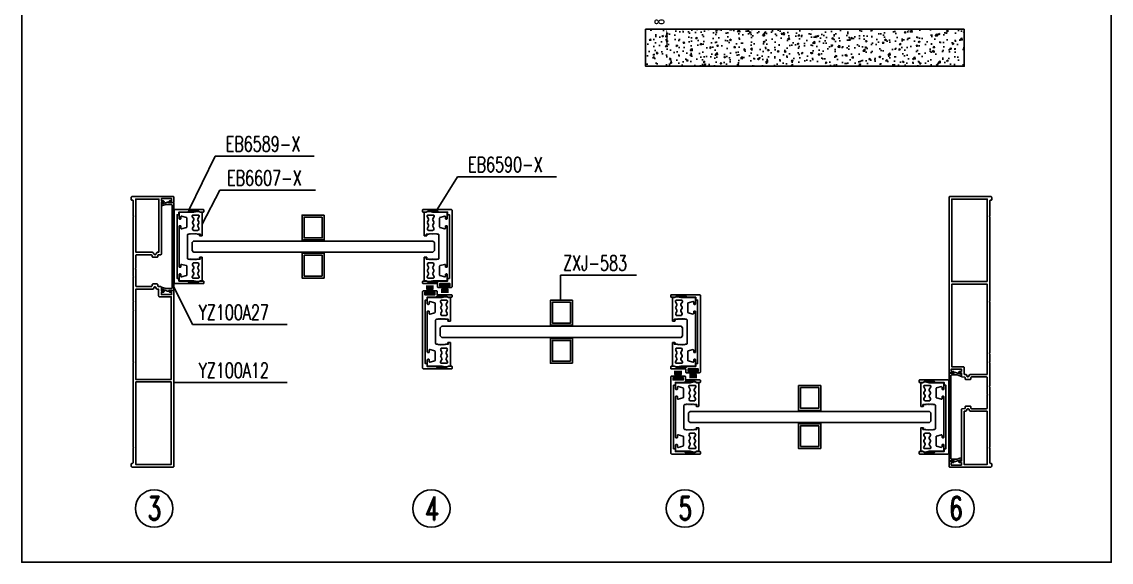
# Model space of a CAD drawing. Header units: millimetres. Extents: x 4423 to 13326, y -1516 to 5738.
# Drawn here: x 7580 to 8168, y 3091 to 3383 of the extents above; entities that cross this region are included whole.
import ezdxf

# ---------------------------------------------------------------- set-up
doc = ezdxf.new("R2010")
doc.units = ezdxf.units.MM
doc.header["$LTSCALE"] = 0.5
for name, color, linetype in [('墙体', 2, 'Continuous'), ('玻璃', 4, 'Continuous'), ('铝型材', 1, 'Continuous'), ('隔热条', 6, 'Continuous')]:
    doc.layers.add(name, color=color, linetype=linetype)
doc.styles.add('CTXT', font='romand.shx', dxfattribs={"width": 0.7, "height": 5})
doc.styles.add('汇总标注', font='romand.shx', dxfattribs={"width": 0.7, "height": 5})
doc.dimstyles.new('1汇总比例', dxfattribs={"dimscale": 0, "dimtxt": 5, "dimasz": 4, "dimexe": 0.7, "dimexo": 0.625, "dimgap": 1.5, "dimtad": 1, "dimzin": 9, "dimdsep": 46, "dimtxsty": '汇总标注', "dimcen": 0, "dimclrd": 3, "dimclre": 3, "dimclrt": 2, "dimadec": 1, "dimazin": 2, "dimtfac": 1, "dimtofl": 0, "dimtmove": 0, "dimatfit": 3, "dimfxl": 0, "dimtolj": 1, "dimlwd": 13, "dimlwe": 13, "dimarcsym": 0})

# ---------------------------------------------------------------- blocks, each defined once
blk = doc.blocks.new('*D244')
at = {"layer": 'Defpoints', "color": 0, "ltscale": 0.4, "transparency": 16777216}
for p in [(7938.22, 3386.77), (7928.11, 3378.77), (7938.22, 3378.77)]:
    blk.add_point(p, dxfattribs=at)
at = {"layer": '铝型材', "color": 3, "lineweight": 13, "ltscale": 0.4, "transparency": 16777216}
for p, q in [((7928.11, 3390.77), (7928.11, 3394.77)), ((7937.59, 3386.77), (7927.41, 3386.77)), ((7937.59, 3378.77), (7927.41, 3378.77)), ((7928.11, 3374.77), (7928.11, 3370.77))]:
    blk.add_line(p, q, dxfattribs=at)
at = {"layer": '铝型材', "color": 3, "ltscale": 0.4, "transparency": 16777216}
for points in [[(7927.44, 3390.77), (7928.78, 3390.77), (7928.11, 3386.77)], [(7927.44, 3374.77), (7928.78, 3374.77), (7928.11, 3378.77)]]:
    blk.add_solid(points, dxfattribs=at)
at = {"layer": '铝型材', "color": 2, "ltscale": 0.4, "transparency": 16777216, "insert": (7924.11, 3382.77), "char_height": 5, "attachment_point": 5, "rotation": 90, "style": '汇总标注'}
blk.add_mtext('\\A1;8', dxfattribs=at)
blk = doc.blocks.new('ZXJ-583', base_point=(29.57, 21.15))
at = {"layer": '铝型材', "ltscale": 0.4}
for points in [[(29.57, 21.15), (17.57, 21.15), (17.57, 7.15), (18.27, 7.15), (18.27, 7.75), (28.87, 7.75), (28.87, 7.15), (29.57, 7.15)], [(28.47, 20.05), (28.47, 8.85), (18.67, 8.85), (18.67, 20.05)]]:
    blk.add_lwpolyline(points, close=True, dxfattribs=at)
blk = doc.blocks.new('YZ100A12', base_point=(7.7, 14.99))
at = {"layer": '铝型材', "ltscale": 0.4}
for points in [[(7.7, 28.21, -0.413773), (8, 28.51), (10.6, 28.51, -0.414214), (10.9, 28.21), (10.9, 26.21, -0.414214), (10.6, 25.91), (10.4, 25.91, -0.414214), (10.1, 26.21), (10.1, 27.31), (8.8, 27.31), (8.8, 21.81), (10.1, 21.81), (10.1, 22.91, -0.414214), (10.4, 23.21), (10.6, 23.21, -0.414214), (10.9, 22.91), (10.9, 21.81), (38.78, 21.81, -0.388879), (39.08, 21.54), (39.21, 20.09, 0.388879), (39.5, 19.81), (40.2, 19.81, -0.414214), (40.5, 19.51), (40.5, 17.11, -0.414214), (40.2, 16.81), (39.81, 16.81, 0.131652), (39.66, 16.77), (39.35, 16.6, 0.267949), (39.2, 16.34), (39.2, 8.31, 0.414214), (39.5, 8.01), (46.4, 8.01), (46.7, 7.71), (47, 8.01), (56.01, 8.01, 0.414214), (56.31, 8.31), (56.31, 16.34, 0.267949), (56.16, 16.6), (55.85, 16.77, 0.131652), (55.7, 16.81), (55.2, 16.81, -0.414214), (54.9, 17.11), (54.9, 19.51, -0.414214), (55.2, 19.81), (55.9, 19.81, 0.388879), (56.2, 20.09), (56.33, 21.54, -0.388879), (56.63, 21.81), (58.5, 21.81), (58.5, 22.91, -0.414214), (58.8, 23.21), (59, 23.21, -0.414214), (59.3, 22.91), (59.3, 21.81), (60.6, 21.81), (60.6, 27.31), (59.3, 27.31), (59.3, 26.21, -0.414214), (59, 25.91), (58.8, 25.91, -0.414214), (58.5, 26.21), (58.5, 28.21, -0.414214), (58.8, 28.51), (153.4, 28.51, -0.414214), (153.7, 28.21), (153.7, 6.01, -0.414214), (153.2, 5.51), (152, 5.51, -0.414214), (151.7, 5.81), (151.7, 6.21, 0.414214), (151.4, 6.51), (143.4, 6.51), (143.1, 6.81), (142.8, 6.51), (97.4, 6.51), (97.1, 6.81), (96.8, 6.51), (69.4, 6.51), (69.1, 6.81), (68.8, 6.51), (64.6, 6.51), (64.3, 6.81), (64, 6.51), (51.4, 6.51), (51.1, 6.81), (50.8, 6.51), (18.6, 6.51), (18.3, 6.81), (18, 6.51), (10, 6.51, 0.414262), (9.7, 6.21), (9.7, 5.81, -0.414214), (9.4, 5.51), (8.2, 5.51, -0.414214), (7.7, 6.01)], [(57.81, 7.91, -0.414214), (57.71, 8.01), (57.71, 17.03, 0.267949), (57.46, 17.46), (56.59, 17.97, -0.57735), (56.59, 18.66), (57.46, 19.16, 0.267949), (57.71, 19.59), (57.71, 20.21, -0.414214), (57.81, 20.31), (61.3, 20.31, 0.414214), (61.8, 20.81), (61.8, 27.11), (106.4, 27.11), (106.4, 7.91)], [(37.6, 20.41, -0.414214), (37.8, 20.21), (37.8, 19.59, 0.267949), (38, 19.25), (38.87, 18.74, -0.57735), (38.87, 17.88), (38, 17.38, 0.267949), (37.8, 17.03), (37.8, 8.11, -0.414214), (37.6, 7.91), (9.1, 7.91), (9.1, 20.41)]]:
    blk.add_lwpolyline(points, format="xyb", close=True, dxfattribs=at)
blk.add_lwpolyline([(107.8, 7.91), (107.8, 27.11), (152.3, 27.11), (152.3, 7.91)], close=True, dxfattribs=at)
blk = doc.blocks.new('EB6607-X', base_point=(28.53, 10.93))
at = {"layer": '铝型材', "ltscale": 0.4}
for points in [[(22.44, 17.56, 0.668179), (22.78, 17.7), (22.78, 18.74, 0.414214), (22.58, 18.94), (10.33, 18.94, 0.402142), (10.03, 18.65), (10.03, 17.94), (9.63, 16.97), (9.63, 16.17), (10.03, 14.33), (10.03, 6.74, 0.414214), (10.33, 6.44), (13.43, 6.44, 0.414214), (13.73, 6.74), (13.73, 7.14, 0.414214), (13.43, 7.44), (12.42, 7.44, -0.493145), (12.13, 7.81), (12.83, 10.41, -0.339454), (13.12, 10.64), (17.94, 10.64, -0.339454), (18.23, 10.41), (18.93, 7.81, -0.493145), (18.64, 7.44), (17.63, 7.44, 0.414214), (17.33, 7.14), (17.33, 6.74, 0.414214), (17.63, 6.44), (39.43, 6.44, 0.414214), (39.73, 6.74), (39.73, 7.14, 0.414214), (39.43, 7.44), (38.42, 7.44, -0.493145), (38.13, 7.81), (38.83, 10.41, -0.339454), (39.12, 10.64), (43.94, 10.64, -0.339454), (44.23, 10.41), (44.93, 7.81, -0.493145), (44.64, 7.44), (43.63, 7.44, 0.414214), (43.33, 7.14), (43.33, 6.74, 0.414214), (43.63, 6.44), (46.73, 6.44, 0.414214), (47.03, 6.74), (47.03, 14.33), (47.43, 16.17), (47.43, 16.97), (47.03, 17.94), (47.03, 18.65, 0.402142), (46.73, 18.94), (34.48, 18.94, 0.414214), (34.28, 18.74), (34.28, 17.7, 0.668179), (34.62, 17.56), (34.94, 17.88, -0.668179), (35.28, 17.74), (35.28, 16.24), (35.58, 15.94), (35.28, 15.64), (35.58, 15.34), (35.28, 15.04), (35.58, 14.74), (35.28, 14.44), (35.58, 14.14), (35.28, 13.84), (35.58, 13.54), (35.28, 13.24), (35.58, 12.94), (35.28, 12.64), (35.58, 12.34), (35.28, 12.04), (35.28, 11.44, -0.414214), (34.78, 10.94), (22.28, 10.94, -0.414214), (21.78, 11.44), (21.78, 12.04), (21.48, 12.34), (21.78, 12.64), (21.48, 12.94), (21.78, 13.24), (21.48, 13.54), (21.78, 13.84), (21.48, 14.14), (21.78, 14.44), (21.48, 14.74), (21.78, 15.04), (21.48, 15.34), (21.78, 15.64), (21.48, 15.94), (21.78, 16.24), (21.78, 17.74, -0.668179), (22.12, 17.88)], [(19.08, 13.68, -0.267949), (18.58, 13.68), (17.43, 14.34, 0.267949), (16.93, 14.34), (15.78, 13.68, -0.267949), (15.28, 13.68), (14.13, 14.34, 0.267949), (13.63, 14.34), (12.28, 13.56, -0.57735), (11.53, 13.99), (11.53, 16.88, -0.57735), (12.28, 17.31), (13.63, 16.53, 0.267949), (14.13, 16.53), (15.28, 17.2, -0.267949), (15.78, 17.2), (16.93, 16.53, 0.267949), (17.43, 16.53), (18.58, 17.2, -0.267949), (19.08, 17.2), (19.63, 16.88, -0.267949), (19.78, 16.62), (19.78, 14.25, -0.267949), (19.63, 13.99)], [(37.98, 13.68, 0.267949), (38.48, 13.68), (39.63, 14.34, -0.267949), (40.13, 14.34), (41.28, 13.68, 0.267949), (41.78, 13.68), (42.93, 14.34, -0.267949), (43.43, 14.34), (44.78, 13.56, 0.57735), (45.53, 13.99), (45.53, 16.88, 0.57735), (44.78, 17.31), (43.43, 16.53, -0.267949), (42.93, 16.53), (41.78, 17.2, 0.267949), (41.28, 17.2), (40.13, 16.53, -0.267949), (39.63, 16.53), (38.48, 17.2, 0.267949), (37.98, 17.2), (37.43, 16.88, 0.267949), (37.28, 16.62), (37.28, 14.25, 0.267949), (37.43, 13.99)]]:
    blk.add_lwpolyline(points, format="xyb", close=True, dxfattribs=at)
blk = doc.blocks.new('EB6589-X', base_point=(8.19, 19.02))
at = {"layer": '铝型材', "ltscale": 0.4}
blk.add_lwpolyline([(47.04, 16.34, -0.192258), (46.49, 17.72), (46.49, 19.02, -0.414214), (46.79, 19.32), (47.59, 19.32, -0.414214), (47.89, 19.02), (47.89, 3.82, -0.414214), (47.39, 3.32), (8.39, 3.32, -0.414214), (7.89, 3.82), (7.89, 19.02, -0.414214), (8.19, 19.32), (8.99, 19.32, -0.414214), (9.29, 19.02), (9.29, 17.72, -0.192258), (8.74, 16.34), (8.74, 15.03), (8.74, 11), (9.24, 10.5), (9.24, 5.82), (10.44, 5.82, -0.414214), (10.74, 5.52), (10.74, 4.82), (45.04, 4.82), (45.04, 5.52, -0.414214), (45.34, 5.82), (46.09, 5.82), (46.54, 5.82), (46.54, 10.5), (47.04, 11), (47.04, 15.03)], format="xyb", close=True, dxfattribs=at)
blk = doc.blocks.new('EB6590-X', base_point=(11.59, 20.91))
at = {"layer": '铝型材', "ltscale": 0.4}
blk.add_lwpolyline([(50.44, 18.23, -0.192258), (49.89, 19.61), (49.89, 20.91, -0.414214), (50.19, 21.21), (50.99, 21.21, -0.414214), (51.29, 20.91), (51.29, 13.11), (53.09, 13.11, -0.414214), (53.39, 12.81), (53.39, 10.81, -0.414214), (53.09, 10.51), (52.89, 10.51, -0.414214), (52.59, 10.81), (52.59, 11.91), (51.29, 11.91), (51.29, 6.41), (52.59, 6.41), (52.59, 7.51, -0.414214), (52.89, 7.81), (53.09, 7.81, -0.414214), (53.39, 7.51), (53.39, 5.71, -0.414214), (52.89, 5.21), (11.79, 5.21, -0.414214), (11.29, 5.71), (11.29, 20.91, -0.414214), (11.59, 21.21), (12.39, 21.21, -0.414214), (12.69, 20.91), (12.69, 19.61, -0.192258), (12.14, 18.23), (12.14, 16.92), (12.14, 12.89), (12.64, 12.39), (12.64, 7.71), (13.84, 7.71, -0.414214), (14.14, 7.41), (14.14, 6.71), (48.44, 6.71), (48.44, 7.41, -0.414214), (48.74, 7.71), (49.49, 7.71), (49.94, 7.71), (49.94, 12.39), (50.44, 12.89), (50.44, 16.92)], format="xyb", close=True, dxfattribs=at)
blk = doc.blocks.new('YZ100A27', base_point=(32.57, 11.79))
at = {"layer": '铝型材', "ltscale": 0.4}
blk.add_lwpolyline([(55.65, 5.5, -0.323459), (55.37, 5.29), (54.95, 5.29, -0.511191), (54.66, 5.69), (55.25, 7.47, 0.080032), (55.27, 7.56), (55.27, 10.49, 0.414214), (54.97, 10.79), (10.17, 10.79, 0.414214), (9.87, 10.49), (9.87, 7.56, 0.080032), (9.88, 7.47), (10.47, 5.69, -0.511191), (10.19, 5.29), (9.77, 5.29, -0.323459), (9.48, 5.5), (8.54, 8.34, -0.334928), (8.74, 8.91, 0.248242), (8.87, 9.15), (8.87, 11.49, -0.414214), (9.17, 11.79), (55.97, 11.79, -0.414214), (56.27, 11.49), (56.27, 9.15, 0.248242), (56.4, 8.91, -0.334928), (56.59, 8.34)], format="xyb", close=True, dxfattribs=at)

msp = doc.modelspace()

# ---------------------------------------------------------------- hatches: boundary and pattern name
at = {"layer": '墙体', "ltscale": 0.4}
h = msp.add_hatch(dxfattribs=at)
h.set_pattern_fill('AR-CONC', color=256, scale=0.05, style=0)
h.set_pattern_definition([(50, (2848.675, 686.656), (9.109233, -0.796954), [0.9525, -10.4775]), (355, (2848.675, 686.656), (-1.762141, 9.552832), [0.762, -8.382]), (100.451, (2849.434, 686.589), (7.347125, 8.755834), [0.8095, -8.9045]), (46.1842, (2848.675, 689.196), (13.553952, -2.102116), [1.42875, -15.71625]), (96.6356, (2849.805, 689.02), (11.870212, 12.371278), [1.21425, -13.35675]), (351.184, (2848.675, 689.196), (11.87023, 12.371256), [1.143, -12.573]), (21, (2849.945, 688.561), (7.580744, -5.113276), [0.9525, -10.4775]), (326, (2849.945, 688.561), (3.090101, 9.209398), [0.762, -8.382]), (71.4514, (2850.577, 688.135), (10.670825, 4.096143), [0.8095, -8.9045]), (37.5, (2848.6752, 686.6557), (0.1544302, 4.227752), [0, -8.2804, 0, -8.509, 0, -8.41375]), (7.5, (2848.6752, 686.6557), (3.340983, 5.0090287), [0, -4.8514, 0, -8.0899, 0, -3.20675]), (327.5, (2845.843, 686.6557), (6.7795298, -0.2864372), [0, -3.175, 0, -9.906, 0, -13.1445]), (317.5, (2844.573, 686.656), (7.406459, 1.2713246), [0, -4.1275, 0, -6.5786, 0, -9.3345])])
h.paths.add_polyline_path([(8088.7159, 3378.77), (7916.7159, 3378.77), (7916.7159, 3358.77), (8088.7159, 3358.77)])

# ---------------------------------------------------------------- linework, layer by layer
msp.add_lwpolyline([(8088.7159, 3378.77), (7916.7159, 3378.77), (7916.7159, 3358.77), (8088.7159, 3358.77)], close=True, dxfattribs=at)
at = {"layer": '玻璃', "color": 4}
for points in [[(7802.6977, 3263.6442), (7801.8975, 3264.4444), (7672.6806, 3264.4444), (7671.8806, 3263.6444), (7671.8806, 3259.2444), (7672.6806, 3258.4444), (7801.8977, 3258.4444), (7802.6977, 3259.2444), (7802.6977, 3263.6444), (7801.8977, 3264.4444)], [(7936.6977, 3217.6449), (7935.8975, 3218.4451), (7806.6806, 3218.4451), (7805.8806, 3217.6451), (7805.8806, 3213.2451), (7806.6806, 3212.4451), (7935.8977, 3212.4451), (7936.6977, 3213.2451), (7936.6977, 3217.6451), (7935.8977, 3218.4451)], [(8070.6977, 3171.6449), (8069.8975, 3172.4451), (7940.6806, 3172.4451), (7939.8806, 3171.6451), (7939.8806, 3167.2451), (7940.6806, 3166.4451), (8069.8977, 3166.4451), (8070.6977, 3167.2451), (8070.6977, 3171.6451), (8069.8977, 3172.4451)]]:
    msp.add_lwpolyline(points, dxfattribs=at)
at = {"layer": '铝型材', "color": 1}
for p, q in [((7670.3891, 3281.4447), (7684.4599, 3310.284)), ((7684.4599, 3310.284), (7737.8626, 3310.284)), ((7804.1891, 3281.4447), (7815.2396, 3299.1726)), ((7815.2396, 3299.1726), (7868.6423, 3299.1726)), ((7686.8182, 3291.9001), (7738.5658, 3291.9001)), ((7870.788, 3245.9911), (7911.7517, 3245.9911)), ((7672.1673, 3219.392), (7723.2744, 3219.392)), ((7662.0891, 3188.029), (7723.2744, 3188.029))]:
    msp.add_line(p, q, dxfattribs=at)
at = {"layer": '铝型材', "ltscale": 0.4}
for p, q in [((7677.3806, 3273.5195), (7686.8182, 3291.9001)), ((7870.788, 3232.4451), (7870.788, 3245.9911)), ((7662.0891, 3239.7925), (7672.1673, 3219.392))]:
    msp.add_line(p, q, dxfattribs=at)
at = {"layer": '铝型材', "linetype": 'ByBlock', "lineweight": -3}
msp.add_lwpolyline([(7580.0064, 3922.6747), (8168.0064, 3922.6747), (8168.0064, 3091.0747), (7580.0064, 3091.0747)], close=True, dxfattribs=at)
at = {"layer": '铝型材', "color": 1, "ltscale": 0.4}
for centre in [(7651.4433, 3120.0458), (7801.086, 3120.0458), (7937.9271, 3120.0458), (8084.0192, 3120.0458)]:
    msp.add_circle(centre, 10.08, dxfattribs=at)
at = {"layer": '隔热条', "color": 6}
for points in [[(7798.5669, 3240.4447), (7798.7342, 3236.3019)], [(7798.782, 3240.4447), (7798.9493, 3236.3019)], [(7798.9971, 3240.4447), (7799.1644, 3236.3019)], [(7799.2122, 3240.4447), (7799.3795, 3236.3019)], [(7799.4274, 3240.4447), (7799.5946, 3236.3019)], [(7799.6425, 3240.4447), (7799.8097, 3236.3019)], [(7799.8576, 3240.4447), (7800.0248, 3236.3019)], [(7800.1913, 3240.4447), (7800.024, 3236.3019)], [(7800.0727, 3240.4447), (7800.24, 3236.3019)], [(7800.4056, 3240.4447), (7800.2387, 3236.312)], [(7800.287, 3240.4447), (7800.4542, 3236.3019)], [(7800.6207, 3240.4447), (7800.4534, 3236.3019)], [(7800.8358, 3240.4447), (7800.6685, 3236.3019)], [(7801.0509, 3240.4447), (7800.8836, 3236.3019)], [(7801.266, 3240.4447), (7801.0987, 3236.3019)], [(7801.4811, 3240.4447), (7801.3138, 3236.3019)], [(7801.6962, 3240.4447), (7801.5289, 3236.3019)], [(7801.9113, 3240.4447), (7801.744, 3236.3019)], [(7806.6669, 3236.4447), (7806.8342, 3240.5876)], [(7806.882, 3236.4447), (7807.0493, 3240.5876)], [(7807.0971, 3236.4447), (7807.2644, 3240.5876)], [(7807.3122, 3236.4447), (7807.4795, 3240.5876)], [(7807.5274, 3236.4447), (7807.6946, 3240.5876)], [(7807.7425, 3236.4447), (7807.9097, 3240.5876)], [(7807.9576, 3236.4447), (7808.1248, 3240.5876)], [(7808.2913, 3236.4447), (7808.124, 3240.5876)], [(7808.1727, 3236.4447), (7808.3395, 3240.5775)], [(7808.5056, 3236.4447), (7808.3383, 3240.5876)], [(7808.387, 3236.4447), (7808.5542, 3240.5876)], [(7808.7207, 3236.4447), (7808.5534, 3240.5876)], [(7808.9358, 3236.4447), (7808.7685, 3240.5876)], [(7809.1509, 3236.4447), (7808.9836, 3240.5876)], [(7809.366, 3236.4447), (7809.1987, 3240.5876)], [(7809.5811, 3236.4447), (7809.4138, 3240.5876)], [(7809.7962, 3236.4447), (7809.6289, 3240.5876)], [(7810.0113, 3236.4447), (7809.844, 3240.5876)], [(7932.5669, 3194.4447), (7932.7342, 3190.3019)], [(7932.782, 3194.4447), (7932.9493, 3190.3019)], [(7932.9971, 3194.4447), (7933.1644, 3190.3019)], [(7933.2122, 3194.4447), (7933.3795, 3190.3019)], [(7933.4274, 3194.4447), (7933.5946, 3190.3019)], [(7933.6425, 3194.4447), (7933.8097, 3190.3019)], [(7933.8576, 3194.4447), (7934.0248, 3190.3019)], [(7934.1913, 3194.4447), (7934.024, 3190.3019)], [(7934.0727, 3194.4447), (7934.24, 3190.3019)], [(7934.4056, 3194.4447), (7934.2387, 3190.312)], [(7934.287, 3194.4447), (7934.4542, 3190.3019)], [(7934.6207, 3194.4447), (7934.4534, 3190.3019)], [(7934.8358, 3194.4447), (7934.6685, 3190.3019)], [(7935.0509, 3194.4447), (7934.8836, 3190.3019)], [(7935.266, 3194.4447), (7935.0987, 3190.3019)], [(7935.4811, 3194.4447), (7935.3138, 3190.3019)], [(7935.6962, 3194.4447), (7935.5289, 3190.3019)], [(7935.9113, 3194.4447), (7935.744, 3190.3019)], [(7940.6669, 3190.4447), (7940.8342, 3194.5876)], [(7940.882, 3190.4447), (7941.0493, 3194.5876)], [(7941.0971, 3190.4447), (7941.2644, 3194.5876)], [(7941.3122, 3190.4447), (7941.4795, 3194.5876)], [(7941.5274, 3190.4447), (7941.6946, 3194.5876)], [(7941.7425, 3190.4447), (7941.9097, 3194.5876)], [(7941.9576, 3190.4447), (7942.1248, 3194.5876)], [(7942.2913, 3190.4447), (7942.124, 3194.5876)], [(7942.1727, 3190.4447), (7942.3395, 3194.5775)], [(7942.5056, 3190.4447), (7942.3383, 3194.5876)], [(7942.387, 3190.4447), (7942.5542, 3194.5876)], [(7942.7207, 3190.4447), (7942.5534, 3194.5876)], [(7942.9358, 3190.4447), (7942.7685, 3194.5876)], [(7943.1509, 3190.4447), (7942.9836, 3194.5876)], [(7943.366, 3190.4447), (7943.1987, 3194.5876)], [(7943.5811, 3190.4447), (7943.4138, 3194.5876)], [(7943.7962, 3190.4447), (7943.6289, 3194.5876)], [(7944.0113, 3190.4447), (7943.844, 3194.5876)]]:
    msp.add_lwpolyline(points, dxfattribs=at)
for points in [[(7810.6248, 3240.5876), (7806.0534, 3240.5876, -0.41421356), (7805.8391, 3240.8019), (7805.8391, 3241.2305, -0.41421356), (7806.0534, 3241.4447), (7810.6248, 3241.4447, -0.41421356), (7810.8391, 3241.2305), (7810.8391, 3240.8019, -0.41421356)], [(7797.9534, 3236.3019), (7802.5248, 3236.3019, -0.41421356), (7802.7391, 3236.0876), (7802.7391, 3235.659, -0.41421356), (7802.5248, 3235.4447), (7797.9534, 3235.4447, -0.41421356), (7797.7391, 3235.659), (7797.7391, 3236.0876, -0.41421356)], [(7944.6248, 3194.5876), (7940.0534, 3194.5876, -0.41421356), (7939.8391, 3194.8019), (7939.8391, 3195.2305, -0.41421356), (7940.0534, 3195.4447), (7944.6248, 3195.4447, -0.41421356), (7944.8391, 3195.2305), (7944.8391, 3194.8019, -0.41421356)], [(7931.9534, 3190.3019), (7936.5248, 3190.3019, -0.41421356), (7936.7391, 3190.0876), (7936.7391, 3189.659, -0.41421356), (7936.5248, 3189.4447), (7931.9534, 3189.4447, -0.41421356), (7931.7391, 3189.659), (7931.7391, 3190.0876, -0.41421356)]]:
    msp.add_lwpolyline(points, format="xyb", close=True, dxfattribs=at)
at = {"layer": '隔热条', "color": 6, "elevation": 0.0003}
for points in [[(7806.1655, 3241.4447), (7805.8391, 3241.1184)], [(7806.3246, 3240.5876), (7805.8391, 3241.073)], [(7806.6787, 3241.4447), (7805.8933, 3240.6594)], [(7806.8377, 3240.5876), (7805.9901, 3241.4352)], [(7807.1918, 3241.4447), (7806.3347, 3240.5876)], [(7807.3509, 3240.5876), (7806.4937, 3241.4447)], [(7807.705, 3241.4447), (7806.8478, 3240.5876)], [(7807.864, 3240.5876), (7807.0069, 3241.4447)], [(7808.2181, 3241.4447), (7807.361, 3240.5876)], [(7808.3772, 3240.5876), (7807.5201, 3241.4447)], [(7808.7313, 3241.4447), (7807.8741, 3240.5876)], [(7808.8904, 3240.5876), (7808.0332, 3241.4447)], [(7809.2444, 3241.4447), (7808.3873, 3240.5876)], [(7809.4035, 3240.5876), (7808.5464, 3241.4447)], [(7809.7576, 3241.4447), (7808.9005, 3240.5876)], [(7809.9167, 3240.5876), (7809.0595, 3241.4447)], [(7810.2708, 3241.4447), (7809.4136, 3240.5876)], [(7810.4298, 3240.5876), (7809.5727, 3241.4447)], [(7810.7462, 3241.4071), (7809.9268, 3240.5876)], [(7810.8191, 3240.7115), (7810.0858, 3241.4447)], [(7810.8391, 3240.9868), (7810.4399, 3240.5876)], [(7810.8391, 3241.2046), (7810.599, 3241.4447)], [(7797.7391, 3235.9027), (7798.1383, 3236.3019)], [(7797.7391, 3235.6849), (7797.9793, 3235.4447)], [(7797.7591, 3236.178), (7798.4924, 3235.4447)], [(7797.832, 3235.4824), (7798.6515, 3236.3019)], [(7798.1484, 3236.3019), (7799.0056, 3235.4447)], [(7798.3075, 3235.4447), (7799.1646, 3236.3019)], [(7798.6616, 3236.3019), (7799.5187, 3235.4447)], [(7798.8207, 3235.4447), (7799.6778, 3236.3019)], [(7799.1747, 3236.3019), (7800.0319, 3235.4447)], [(7799.3338, 3235.4447), (7800.191, 3236.3019)], [(7799.6879, 3236.3019), (7800.545, 3235.4447)], [(7799.847, 3235.4447), (7800.7041, 3236.3019)], [(7800.2011, 3236.3019), (7801.0582, 3235.4447)], [(7800.3601, 3235.4447), (7801.2173, 3236.3019)], [(7800.7142, 3236.3019), (7801.5714, 3235.4447)], [(7800.8733, 3235.4447), (7801.7304, 3236.3019)], [(7801.2274, 3236.3019), (7802.0845, 3235.4447)], [(7801.3865, 3235.4447), (7802.2436, 3236.3019)], [(7801.7405, 3236.3019), (7802.5881, 3235.4543)], [(7801.8996, 3235.4447), (7802.6849, 3236.2301)], [(7802.2537, 3236.3019), (7802.7391, 3235.8165)], [(7802.4128, 3235.4447), (7802.7391, 3235.7711)], [(7940.1655, 3195.4447), (7939.8391, 3195.1184)], [(7940.3246, 3194.5876), (7939.8391, 3195.073)], [(7940.6787, 3195.4447), (7939.8933, 3194.6594)], [(7940.8377, 3194.5876), (7939.9901, 3195.4352)], [(7941.1918, 3195.4447), (7940.3347, 3194.5876)], [(7941.3509, 3194.5876), (7940.4937, 3195.4447)], [(7941.705, 3195.4447), (7940.8478, 3194.5876)], [(7941.864, 3194.5876), (7941.0069, 3195.4447)], [(7942.2181, 3195.4447), (7941.361, 3194.5876)], [(7942.3772, 3194.5876), (7941.5201, 3195.4447)], [(7942.7313, 3195.4447), (7941.8741, 3194.5876)], [(7942.8904, 3194.5876), (7942.0332, 3195.4447)], [(7943.2444, 3195.4447), (7942.3873, 3194.5876)], [(7943.4035, 3194.5876), (7942.5464, 3195.4447)], [(7943.7576, 3195.4447), (7942.9005, 3194.5876)], [(7943.9167, 3194.5876), (7943.0595, 3195.4447)], [(7944.2708, 3195.4447), (7943.4136, 3194.5876)], [(7944.4298, 3194.5876), (7943.5727, 3195.4447)], [(7944.7462, 3195.4071), (7943.9268, 3194.5876)], [(7944.8191, 3194.7115), (7944.0858, 3195.4447)], [(7944.8391, 3194.9868), (7944.4399, 3194.5876)], [(7944.8391, 3195.2046), (7944.599, 3195.4447)], [(7931.7391, 3189.9027), (7932.1383, 3190.3019)], [(7931.7391, 3189.6849), (7931.9793, 3189.4447)], [(7931.7591, 3190.178), (7932.4924, 3189.4447)], [(7931.832, 3189.4824), (7932.6515, 3190.3019)], [(7932.1484, 3190.3019), (7933.0056, 3189.4447)], [(7932.3075, 3189.4447), (7933.1646, 3190.3019)], [(7932.6616, 3190.3019), (7933.5187, 3189.4447)], [(7932.8207, 3189.4447), (7933.6778, 3190.3019)], [(7933.1747, 3190.3019), (7934.0319, 3189.4447)], [(7933.3338, 3189.4447), (7934.191, 3190.3019)], [(7933.6879, 3190.3019), (7934.545, 3189.4447)], [(7933.847, 3189.4447), (7934.7041, 3190.3019)], [(7934.2011, 3190.3019), (7935.0582, 3189.4447)], [(7934.3601, 3189.4447), (7935.2173, 3190.3019)], [(7934.7142, 3190.3019), (7935.5714, 3189.4447)], [(7934.8733, 3189.4447), (7935.7304, 3190.3019)], [(7935.2274, 3190.3019), (7936.0845, 3189.4447)], [(7935.3865, 3189.4447), (7936.2436, 3190.3019)], [(7935.7405, 3190.3019), (7936.5881, 3189.4543)], [(7935.8996, 3189.4447), (7936.6849, 3190.2301)], [(7936.2537, 3190.3019), (7936.7391, 3189.8165)], [(7936.4128, 3189.4447), (7936.7391, 3189.7711)]]:
    msp.add_lwpolyline(points, dxfattribs=at)

# ---------------------------------------------------------------- block references
at = {"layer": '铝型材', "ltscale": 0.4}
for name, p, rotation in [('YZ100A12', (7648.5635, 3288.4447), 270), ('YZ100A12', (8094.0148, 3142.4447), 89.99999999999999), ('YZ100A27', (7662.0891, 3261.4447), 270), ('EB6589-X', (7677.9891, 3281.1447), 270), ('EB6607-X', (7669.3806, 3261.4444), 270), ('YZ100A27', (8080.4891, 3169.4447), 89.99999999999999), ('EB6589-X', (8064.5891, 3149.7447), 89.99999999999999), ('EB6607-X', (8073.1977, 3169.4451), 89.99999999999999)]:
    msp.add_blockref(name, p, dxfattribs=dict(at, rotation=rotation))
at = {"layer": '铝型材', "ltscale": 0.4, "xscale": -1}
for name, p, rotation in [('EB6590-X', (7796.5891, 3281.1447), 90), ('EB6607-X', (7805.1977, 3261.4444), 90), ('ZXJ-583', (7743.2891, 3244.4444), 180), ('EB6590-X', (7811.9891, 3195.7447), 270), ('EB6607-X', (7803.3806, 3215.4451), 270), ('EB6590-X', (7930.5891, 3235.1447), 90), ('EB6607-X', (7939.1977, 3215.4444), 90), ('ZXJ-583', (7877.2891, 3198.4451), 180), ('EB6590-X', (7945.9891, 3149.7447), 270), ('EB6607-X', (7937.3806, 3169.4451), 270), ('ZXJ-583', (8011.2891, 3152.4451), 180)]:
    msp.add_blockref(name, p, dxfattribs=dict(at, rotation=rotation))
at = {"layer": '铝型材', "ltscale": 0.4}
for p in [(7743.2891, 3278.4444), (7877.2891, 3232.4451), (8011.2891, 3186.4451)]:
    msp.add_blockref('ZXJ-583', p, dxfattribs=at)

# ---------------------------------------------------------------- texts
at = {"layer": '铝型材', "color": 1, "style": 'CTXT', "width": 0.7}
for s, height, p in [('EB6589-X', 8.1, (7690.0759, 3312.7901)), ('EB6590-X', 8.1, (7820.8556, 3301.6787)), ('EB6607-X', 8.1, (7690.7791, 3294.4062)), ('ZXJ-583', 8.1, (7872.1764, 3248.4973)), ('YZ100A27', 8.1, (7675.4877, 3221.8981)), ('YZ100A12', 8.1, (7675.4877, 3190.5351)), ('3', 12.7734, (7647.8268, 3113.794)), ('4', 12.7734, (7797.4695, 3113.794)), ('5', 12.7734, (7934.3107, 3113.794)), ('6', 12.7734, (8080.4028, 3113.794))]:
    msp.add_text(s, height=height, dxfattribs=at).set_placement(p)

# ---------------------------------------------------------------- dimensions: what is measured, and where the dimension line sits
at = {"layer": '铝型材', "ltscale": 0.4}
dim = msp.add_linear_dim(base=(7928.1101, 3378.77), p1=(7938.2159, 3386.77), p2=(7938.2159, 3378.77), angle=90, dimstyle='1汇总比例', override={"dimscale": 1}, dxfattribs=at)
dim.commit()
dim.dimension.update_dxf_attribs({"geometry": '*D244', "text_midpoint": (7924.1101, 3382.77)})

doc.saveas('drawing.dxf')
